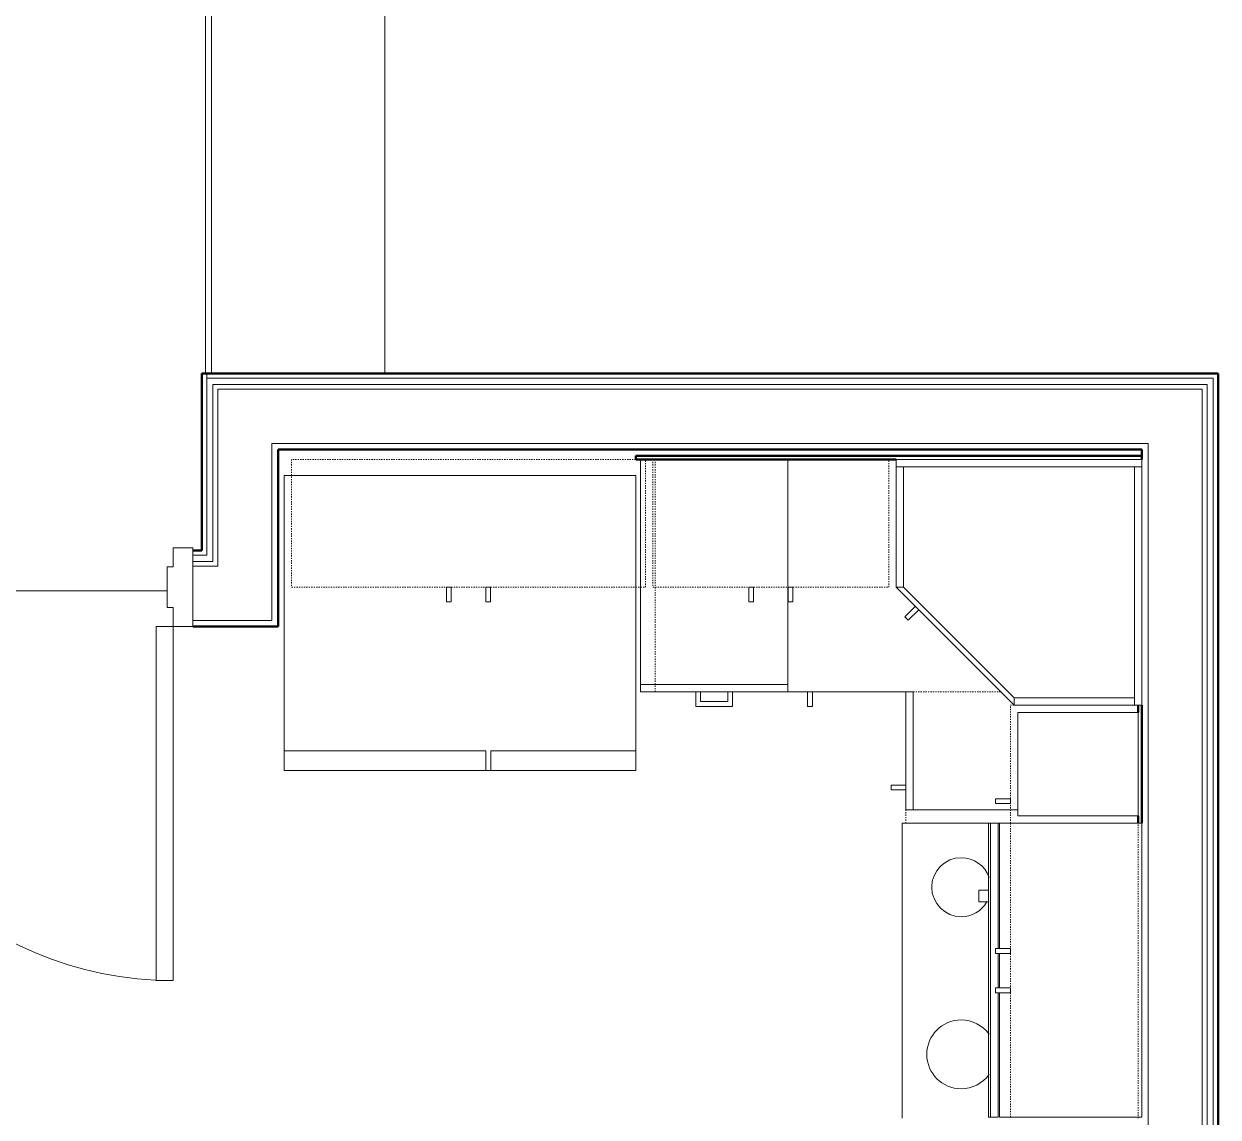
# Model space of a CAD drawing. Header units: inches. Extents: x -4217 to -1814, y 9706 to 12425.
# Drawn here: x -2758.4 to -2636.9, y 10305.5 to 10416.7 of the extents above; entities that cross this region are included whole.
import ezdxf

# ---------------------------------------------------------------- set-up
doc = ezdxf.new("R2010")
doc.units = ezdxf.units.IN
doc.header["$MEASUREMENT"] = 0
doc.linetypes.add('Dash', pattern=[0.25, 0.125, -0.125])
for name, color, linetype, lineweight in [('A-DOOR-6', 31, 'Continuous', 20), ('A-DOOR-7', 31, 'Continuous', 9), ('A-DOOR-FRAM', 31, 'Continuous', 20), ('A-FLOR', 192, 'Continuous', 13), ('A-WALL', 113, 'Continuous', 13), ('A-WALL-3', 10, 'Continuous', 50), ('I-WALL-3', 2, 'Continuous', 50), ('Q-CASE', 31, 'Continuous', 9), ('Q-CASE-3', 250, 'Continuous', 9), ('Q-CASE-4', 250, 'Dash', 9), ('Q-CASE-HDLN-1', 250, 'Dash', 9), ('Q-SPCQ-1', 250, 'Continuous', 9)]:
    doc.layers.add(name, color=color, linetype=linetype, lineweight=lineweight)

msp = doc.modelspace()

# ---------------------------------------------------------------- linework, layer by layer
at = {"layer": 'A-DOOR-6'}
for p, q in [((-2744.94874, 10355.4144), (-2743.19874, 10355.4144)), ((-2744.94874, 10319.4144), (-2744.94874, 10355.4144)), ((-2743.19874, 10355.4144), (-2743.19874, 10319.4144)), ((-2743.19874, 10319.4144), (-2744.94874, 10319.4144))]:
    msp.add_line(p, q, dxfattribs=at)
at = {"layer": 'A-DOOR-7'}
msp.add_arc((-2743.19874, 10355.4144), 36, 180, 270, dxfattribs=at)
at = {"layer": 'A-DOOR-FRAM'}
for p, q in [((-2743.19874, 10363.4144), (-2741.19874, 10363.4144)), ((-2743.19874, 10361.4769), (-2743.19874, 10363.4144)), ((-2741.19874, 10363.4144), (-2741.19874, 10355.4144)), ((-2743.82374, 10361.4769), (-2743.19874, 10361.4769)), ((-2743.82374, 10357.3519), (-2743.82374, 10361.4769)), ((-2743.19874, 10357.3519), (-2743.82374, 10357.3519)), ((-2743.19874, 10355.4144), (-2743.19874, 10357.3519)), ((-2741.19874, 10355.4144), (-2743.19874, 10355.4144))]:
    msp.add_line(p, q, dxfattribs=at)
at = {"layer": 'A-FLOR'}
for p, q in [((-2739.92374, 10381.1644), (-2739.92374, 10425.3894)), ((-2739.29874, 10425.3894), (-2739.29874, 10381.1644)), ((-2721.68021, 10381.1644), (-2721.68021, 10425.3894)), ((-2778.57374, 10359.0394), (-2743.82374, 10359.0394))]:
    msp.add_line(p, q, dxfattribs=at)
at = {"layer": 'A-WALL'}
for p, q in [((-2739.79874, 10362.6644), (-2739.79874, 10381.1644)), ((-2739.79874, 10380.6644), (-2637.44874, 10380.6644)), ((-2739.17374, 10380.0394), (-2638.07374, 10380.0394)), ((-2739.17374, 10362.0394), (-2739.17374, 10380.0394)), ((-2638.07374, 10380.0394), (-2638.07374, 10261.5894)), ((-2637.44874, 10380.6644), (-2637.44874, 10261.5894)), ((-2738.67374, 10379.5394), (-2638.57374, 10379.5394)), ((-2738.67374, 10361.5394), (-2738.67374, 10379.5394)), ((-2638.57374, 10379.5394), (-2638.57374, 10261.5894)), ((-2733.17374, 10374.0394), (-2644.07374, 10374.0394)), ((-2733.17374, 10356.0394), (-2733.17374, 10374.0394)), ((-2644.07374, 10013.5894), (-2644.07374, 10374.0394)), ((-2739.79874, 10362.6644), (-2741.19874, 10362.6644)), ((-2739.17374, 10362.0394), (-2741.19874, 10362.0394)), ((-2738.67374, 10361.5394), (-2741.19874, 10361.5394)), ((-2733.17374, 10356.0394), (-2741.19874, 10356.0394))]:
    msp.add_line(p, q, dxfattribs=at)
at = {"layer": 'A-WALL-3'}
for p, q in [((-2644.69874, 10372.7894), (-2696.17374, 10372.7894)), ((-2696.17374, 10372.7894), (-2696.17374, 10372.4144)), ((-2644.69874, 10372.4144), (-2644.69874, 10372.7894)), ((-2696.17374, 10372.4144), (-2669.69874, 10372.4144)), ((-2645.07374, 10347.4144), (-2645.07374, 10346.6644)), ((-2644.69874, 10335.4144), (-2644.69874, 10347.4144)), ((-2645.07374, 10336.1644), (-2645.07374, 10335.4144))]:
    msp.add_line(p, q, dxfattribs=at)
at = {"layer": 'I-WALL-3'}
for p, q in [((-2636.94874, 10381.1644), (-2740.29874, 10381.1644)), ((-2740.29874, 10381.1644), (-2740.29874, 10363.1644)), ((-2636.94874, 10261.5894), (-2636.94874, 10381.1644)), ((-2732.54874, 10373.4144), (-2644.69874, 10373.4144)), ((-2732.54874, 10355.4144), (-2732.54874, 10373.4144)), ((-2644.69874, 10373.4144), (-2644.69874, 10372.4144)), ((-2740.29874, 10363.1644), (-2741.19874, 10363.1644)), ((-2741.19874, 10355.4144), (-2732.54874, 10355.4144)), ((-2644.69874, 10347.4144), (-2644.69874, 10335.4144))]:
    msp.add_line(p, q, dxfattribs=at)
at = {"layer": 'Q-CASE'}
for p, q in [((-2668.94874, 10359.4144), (-2669.69874, 10359.4144)), ((-2669.69874, 10359.4144), (-2657.69874, 10347.4144)), ((-2657.69874, 10348.1644), (-2668.94874, 10359.4144)), ((-2657.69874, 10347.4144), (-2657.69874, 10348.1644))]:
    msp.add_line(p, q, dxfattribs=at)
at = {"layer": 'Q-CASE-3'}
for p, q in [((-2695.69874, 10349.5394), (-2695.69874, 10372.4144)), ((-2680.69874, 10372.4144), (-2680.69874, 10349.5394)), ((-2680.69874, 10348.7894), (-2680.69874, 10372.4144)), ((-2644.69874, 10372.4144), (-2669.69874, 10372.4144)), ((-2669.69874, 10372.4144), (-2669.69874, 10371.6644)), ((-2668.94874, 10371.6644), (-2669.69874, 10371.6644)), ((-2669.69874, 10371.6644), (-2669.69874, 10359.4144)), ((-2669.69874, 10371.6644), (-2644.69874, 10371.6644)), ((-2645.44874, 10371.6644), (-2668.94874, 10371.6644)), ((-2668.94874, 10371.6644), (-2668.94874, 10359.4144)), ((-2668.94874, 10359.4144), (-2668.94874, 10371.6644)), ((-2645.44874, 10348.1644), (-2645.44874, 10371.6644)), ((-2644.69874, 10371.6644), (-2645.44874, 10371.6644)), ((-2645.44874, 10371.6644), (-2645.44874, 10347.4144)), ((-2644.69874, 10371.6644), (-2644.69874, 10372.4144)), ((-2644.69874, 10347.4144), (-2644.69874, 10371.6644)), ((-2715.42374, 10359.4144), (-2714.93529, 10359.4144)), ((-2715.42374, 10359.4144), (-2715.42374, 10357.91514)), ((-2714.93529, 10357.91514), (-2714.93529, 10359.4144)), ((-2711.42374, 10359.4144), (-2710.93529, 10359.4144)), ((-2711.42374, 10359.4144), (-2711.42374, 10357.91514)), ((-2710.93529, 10357.91514), (-2710.93529, 10359.4144)), ((-2684.67374, 10359.4144), (-2684.18529, 10359.4144)), ((-2684.67374, 10359.4144), (-2684.67374, 10357.91514)), ((-2684.18529, 10357.91514), (-2684.18529, 10359.4144)), ((-2680.67374, 10359.4144), (-2680.18529, 10359.4144)), ((-2680.67374, 10359.4144), (-2680.67374, 10357.91514)), ((-2680.18529, 10357.91514), (-2680.18529, 10359.4144)), ((-2669.69874, 10359.4144), (-2668.94874, 10359.4144)), ((-2668.94874, 10359.4144), (-2657.69874, 10348.1644)), ((-2715.42374, 10357.91514), (-2714.93529, 10357.91514)), ((-2711.42374, 10357.91514), (-2710.93529, 10357.91514)), ((-2684.67374, 10357.91514), (-2684.18529, 10357.91514)), ((-2680.67374, 10357.91514), (-2680.18529, 10357.91514)), ((-2667.74602, 10357.46168), (-2668.80616, 10356.40155)), ((-2668.46077, 10356.05617), (-2667.40064, 10357.1163)), ((-2668.80616, 10356.40155), (-2668.46077, 10356.05617)), ((-2695.69874, 10349.5394), (-2695.69874, 10348.7894)), ((-2680.69874, 10349.5394), (-2695.69874, 10349.5394)), ((-2695.69874, 10348.7894), (-2680.69874, 10348.7894)), ((-2690.07374, 10348.7894), (-2689.57436, 10348.7894)), ((-2690.07374, 10348.7894), (-2690.07374, 10347.2894)), ((-2689.57436, 10347.78877), (-2689.57436, 10348.7894)), ((-2686.32374, 10348.7894), (-2686.82311, 10348.7894)), ((-2686.82311, 10348.7894), (-2686.82311, 10347.78877)), ((-2686.32374, 10347.2894), (-2686.32374, 10348.7894)), ((-2680.69874, 10348.7894), (-2680.69874, 10349.5394)), ((-2667.94874, 10348.7894), (-2680.69874, 10348.7894)), ((-2668.69874, 10348.7894), (-2680.69874, 10348.7894)), ((-2678.69874, 10348.79346), (-2678.21029, 10348.79346)), ((-2678.69874, 10348.79346), (-2678.69874, 10347.2942)), ((-2678.21029, 10347.2942), (-2678.21029, 10348.79346)), ((-2668.69874, 10336.7894), (-2668.69874, 10348.7894)), ((-2667.94874, 10348.7894), (-2668.69874, 10348.7894)), ((-2667.94874, 10336.7894), (-2667.94874, 10348.7894)), ((-2690.07374, 10347.2894), (-2686.32374, 10347.2894)), ((-2686.82311, 10347.78877), (-2689.57436, 10347.78877)), ((-2678.69874, 10347.2942), (-2678.21029, 10347.2942)), ((-2657.69874, 10348.1644), (-2645.44874, 10348.1644)), ((-2645.44874, 10348.1644), (-2657.69874, 10348.1644)), ((-2657.69874, 10348.1644), (-2657.69874, 10347.4144)), ((-2657.69874, 10347.4144), (-2645.44874, 10347.4144)), ((-2645.44874, 10347.4144), (-2645.44874, 10348.1644)), ((-2645.44874, 10347.4144), (-2644.69874, 10347.4144)), ((-2657.32374, 10346.6644), (-2657.32374, 10336.1644)), ((-2645.07374, 10346.6644), (-2657.32374, 10346.6644)), ((-2645.07374, 10336.1644), (-2645.07374, 10346.6644)), ((-2668.69874, 10339.2894), (-2670.19799, 10339.2894)), ((-2670.19799, 10339.2894), (-2670.19799, 10338.80095)), ((-2670.19799, 10338.80095), (-2668.69874, 10338.80095)), ((-2668.69874, 10339.2894), (-2668.69874, 10338.80095)), ((-2659.57299, 10337.90284), (-2659.57299, 10337.4144)), ((-2658.07374, 10337.90284), (-2659.57299, 10337.90284)), ((-2658.07374, 10337.90284), (-2658.07374, 10337.4144)), ((-2657.32374, 10336.7894), (-2668.69874, 10336.7894)), ((-2659.57299, 10337.4144), (-2658.07374, 10337.4144)), ((-2660.29808, 10335.4144), (-2660.29808, 10305.53251)), ((-2660.29808, 10335.4144), (-2660.09244, 10335.4144)), ((-2660.09244, 10335.4144), (-2659.30504, 10335.4144)), ((-2660.09244, 10335.4144), (-2660.09244, 10305.53251)), ((-2659.30504, 10335.4144), (-2659.30504, 10322.6644)), ((-2659.18693, 10335.4144), (-2644.69874, 10335.4144)), ((-2659.18693, 10322.6644), (-2659.18693, 10335.4144)), ((-2657.32374, 10336.1644), (-2645.07374, 10336.1644)), ((-2644.69874, 10305.53251), (-2644.69874, 10335.4144)), ((-2661.29788, 10328.61438), (-2661.29788, 10327.42227)), ((-2661.24872, 10328.61438), (-2660.33352, 10328.61438)), ((-2660.33352, 10327.42227), (-2661.24872, 10327.42227)), ((-2658.07374, 10322.6644), (-2659.57299, 10322.6644)), ((-2659.57299, 10322.6644), (-2659.57299, 10322.17595)), ((-2659.57299, 10322.17595), (-2658.07374, 10322.17595)), ((-2659.30504, 10322.17595), (-2659.30504, 10318.6644)), ((-2659.18693, 10318.6644), (-2659.18693, 10322.17595)), ((-2658.07374, 10322.6644), (-2658.07374, 10322.17595)), ((-2658.07374, 10318.6644), (-2659.57299, 10318.6644)), ((-2659.57299, 10318.6644), (-2659.57299, 10318.17595)), ((-2659.57299, 10318.17595), (-2658.07374, 10318.17595)), ((-2659.30504, 10318.17595), (-2659.30504, 10305.53251)), ((-2659.18693, 10305.53251), (-2659.18693, 10318.17595)), ((-2658.07374, 10318.6644), (-2658.07374, 10318.17595)), ((-2660.09244, 10305.53251), (-2660.29808, 10305.53251)), ((-2659.30504, 10305.53251), (-2660.09244, 10305.53251)), ((-2644.69874, 10305.53251), (-2659.18693, 10305.53251))]:
    msp.add_line(p, q, dxfattribs=at)
at = {"layer": 'Q-CASE-4'}
for p, q in [((-2695.17374, 10372.4144), (-2731.17374, 10372.4144)), ((-2731.17374, 10372.4144), (-2731.17374, 10359.4144)), ((-2695.17374, 10359.4144), (-2695.17374, 10372.4144)), ((-2670.42374, 10372.4144), (-2694.42374, 10372.4144)), ((-2694.42374, 10372.4144), (-2694.42374, 10359.4144)), ((-2670.42374, 10359.4144), (-2670.42374, 10372.4144)), ((-2731.17374, 10359.4144), (-2695.17374, 10359.4144)), ((-2694.42374, 10359.4144), (-2670.42374, 10359.4144)), ((-2658.07374, 10347.4144), (-2645.07374, 10347.4144)), ((-2658.07374, 10335.4144), (-2658.07374, 10347.4144)), ((-2645.07374, 10347.4144), (-2645.07374, 10335.4144)), ((-2645.07374, 10335.4144), (-2658.07374, 10335.4144)), ((-2658.07374, 10335.4144), (-2658.07374, 10305.4144)), ((-2645.07374, 10335.4144), (-2658.07374, 10335.4144)), ((-2645.07374, 10305.4144), (-2645.07374, 10335.4144))]:
    msp.add_line(p, q, dxfattribs=at)
at = {"layer": 'Q-CASE-HDLN-1'}
for p, q in [((-2694.19874, 10372.4144), (-2694.19874, 10348.7894)), ((-2694.19874, 10348.7894), (-2659.07374, 10348.7894)), ((-2659.07374, 10348.7894), (-2668.69874, 10348.7894)), ((-2668.69874, 10348.7894), (-2668.69874, 10335.4144))]:
    msp.add_line(p, q, dxfattribs=at)
at = {"layer": 'Q-SPCQ-1'}
for p, q in [((-2731.92374, 10340.7894), (-2731.92374, 10370.7894)), ((-2731.92374, 10370.7894), (-2696.17374, 10370.7894)), ((-2696.17374, 10370.7894), (-2696.17374, 10340.7894)), ((-2731.92374, 10342.7894), (-2711.42374, 10342.7894)), ((-2731.92374, 10342.7894), (-2731.92374, 10340.7894)), ((-2711.42374, 10340.7894), (-2711.42374, 10342.7894)), ((-2710.92374, 10342.7894), (-2696.17374, 10342.7894)), ((-2710.92374, 10342.7894), (-2710.92374, 10340.7894)), ((-2696.17374, 10340.7894), (-2696.17374, 10342.7894)), ((-2696.17374, 10340.7894), (-2731.92374, 10340.7894)), ((-2711.42374, 10340.7894), (-2731.92374, 10340.7894)), ((-2696.17374, 10340.7894), (-2710.92374, 10340.7894)), ((-2669.07374, 10335.4144), (-2660.29808, 10335.4144)), ((-2669.07374, 10305.4144), (-2669.07374, 10335.4144)), ((-2659.30504, 10335.4144), (-2659.18693, 10335.4144))]:
    msp.add_line(p, q, dxfattribs=at)
for centre, radius, start, end in [((-2663.07374, 10328.9144), 3, 90, 270), ((-2663.07374, 10328.9144), 3, 19.4766733, 90), ((-2663.07374, 10328.9144), 3, 270, 329.5163405), ((-2663.07374, 10311.9144), 3.5, 90, 270), ((-2663.07374, 10311.9144), 3.5, 35.9646846, 90), ((-2663.07374, 10311.9144), 3.5, 270, 323.9798731)]:
    msp.add_arc(centre, radius, start, end, dxfattribs=at)

doc.saveas('drawing.dxf')
